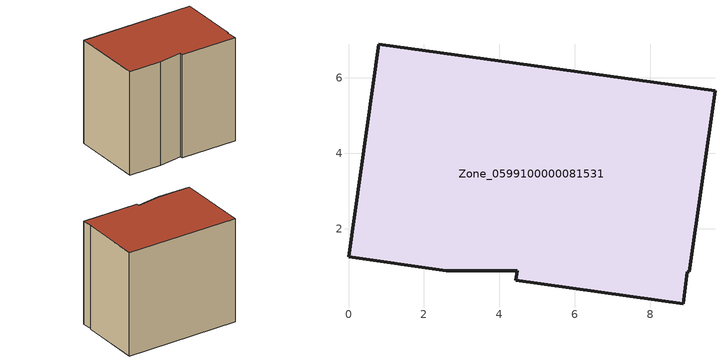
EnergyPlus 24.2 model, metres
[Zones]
Zone_0599100000081531
 floor ground (C_G): 2.59,0.89 0,1.25 0.8,6.89 9.71,5.65 9.03,0.85 8.98,0.85 8.88,0.01 4.44,0.63 4.47,0.88 z0
 wall outside (C_F): 9.71,5.65 0.8,6.89 0,1.25 2.59,0.89 4.47,0.88 4.44,0.63 8.88,0.01 8.98,0.85 9.03,0.85 9.71,5.65 z0:8.22
 roof outside (C_R): 9.03,0.85 9.71,5.65 0.8,6.89 0,1.25 2.59,0.89 4.47,0.88 4.44,0.63 8.88,0.01 8.98,0.85 z8.22
[BUILDING]
Pand.0599100000081531: North Axis=0; Terrain=City; Loads Convergence Tolerance Value=0.04; Temperature Convergence Tolerance Value=0.4; Solar Distribution=FullExterior; Maximum Number of Warmup Days=25; Minimum Number of Warmup Days=1
[Site:Location]
Rotterdam.The.Hague.AP_ZH_NLD Design_Conditions: Latitude=51.96; Longitude=4.45; Time Zone=1; Elevation=-4.5
[SITE:GROUNDTEMPERATURE:BUILDINGSURFACE]
18, 18, 18, 18, 18, 18, 18, 18, 18, 18, 18, 18
[MATERIAL] Thermal Absorptance=0.9; Solar Absorptance=0.7; Visible Absorptance=0.7
Name | Roughness | Thickness | Conductivity | Density | Specific Heat
G.TC.1975-1991 | MediumSmooth | 0.15 | 0.288461 | 540 | 1210
F.TC.1975-1991 | Rough | 0.3 | 0.230769 | 1920 | 840
R.TC.1975-1991 | MediumRough | 0.2 | 0.153846 | 1500 | 1000
[CONSTRUCTION]
C_G: G.TC.1975-1991
C_F: F.TC.1975-1991
C_R: R.TC.1975-1991
[ZONE]
Zone_0599100000081531: Type=1; Multiplier=1; Ceiling Height=Autocalculate; Volume=Autocalculate; Floor Area=autocalculate; Part of Total Floor Area=Yes
[ZONEINFILTRATION:DESIGNFLOWRATE]
Infil_Zone_0599100000081531: Zone or ZoneList or Space or SpaceList=Zone_0599100000081531; Schedule=AlwaysOn; Design Flow Rate Calculation Method=Flow/Area; Flow Rate per Floor Area=0.003; Constant Term Coefficient=1; Temperature Term Coefficient=0; Velocity Term Coefficient=0; Velocity Squared Term Coefficient=0
[HVACTEMPLATE:ZONE:IDEALLOADSAIRSYSTEM]
Zone_0599100000081531: Maximum Heating Supply Air Temperature=50; Minimum Cooling Supply Air Temperature=13; Maximum Heating Supply Air Humidity Ratio=0.0156; Minimum Cooling Supply Air Humidity Ratio=0.0077; Heating Limit=NoLimit; Cooling Limit=NoLimit; Dehumidification Control Type=ConstantSensibleHeatRatio; Cooling Sensible Heat Ratio=0.7; Dehumidification Setpoint=60; Humidification Control Type=None; Humidification Setpoint=30; Outdoor Air Method=None; Outdoor Air Flow Rate per Person=0.00944; Outdoor Air Flow Rate per Zone Floor Area=0; Outdoor Air Flow Rate per Zone=0; Demand Controlled Ventilation Type=None; Outdoor Air Economizer Type=NoEconomizer; Heat Recovery Type=None; Sensible Heat Recovery Effectiveness=0.7; Latent Heat Recovery Effectiveness=0.65
[ZONECONTROL:THERMOSTAT]
ThermostatControl_Zone_0599100000081531: Zone or ZoneList=Zone_0599100000081531; Control Type Schedule=DualSetpointControlType; Control 1=Thermostat_Zone_0599100000081531; Temperature Difference Between Cutout And Setpoint=0
[THERMOSTATSETPOINT:DUALSETPOINT]
Thermostat_Zone_0599100000081531: Heating Setpoint Temperature Schedule=HeatingSetpoint_Zone_0599100000081531; Cooling Setpoint Temperature Schedule=CoolingSetpoint_Zone_0599100000081531
[SCHEDULE:COMPACT]
HeatingSetpoint_Zone_0599100000081531: Through: 12/31, For: AllDays, Until: 24:00, 21
CoolingSetpoint_Zone_0599100000081531: Through: 12/31, For: AllDays, Until: 24:00, 24
DualSetpointControlType: Through: 12/31, For: AllDays, Until: 24:00, 4
AlwaysOn: Through: 12/31, For: AllDays, Until: 24:00, 1
